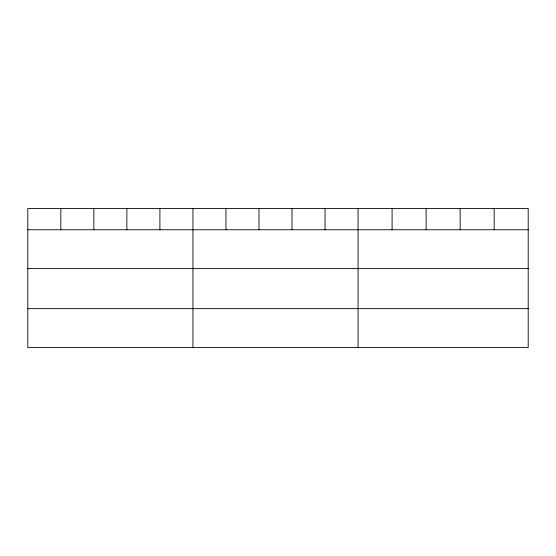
<?xml version="1.0" encoding="UTF-8"?>
<svg xmlns="http://www.w3.org/2000/svg" width="556" height="556" viewBox="0 0 556 556"><rect width="100%" height="100%" fill="white"/><g stroke="black" fill="none" stroke-linecap="round" stroke-linejoin="round"><path stroke-width="0.83" d="M528.2 229.753L528.2 347.514L27.8 347.514L27.8 208.486L528.2 208.486L528.2 229.753L27.8 229.753M27.8 268.611L528.2 268.611M27.8 308.649L528.2 308.649M494.173 208.486L494.173 229.753M460.146 208.486L460.146 229.753M426.118 208.486L426.118 229.753M392.091 208.486L392.091 229.753M358.064 208.486L358.064 347.514M325.038 208.486L325.038 229.753M292.011 208.486L292.011 229.753M258.985 208.486L258.985 229.753M225.958 208.486L225.958 229.753M192.932 208.486L192.932 347.514M159.906 208.486L159.906 229.753M126.879 208.486L126.879 229.753M93.853 208.486L93.853 229.753M60.826 208.486L60.826 229.753"/></g></svg>
